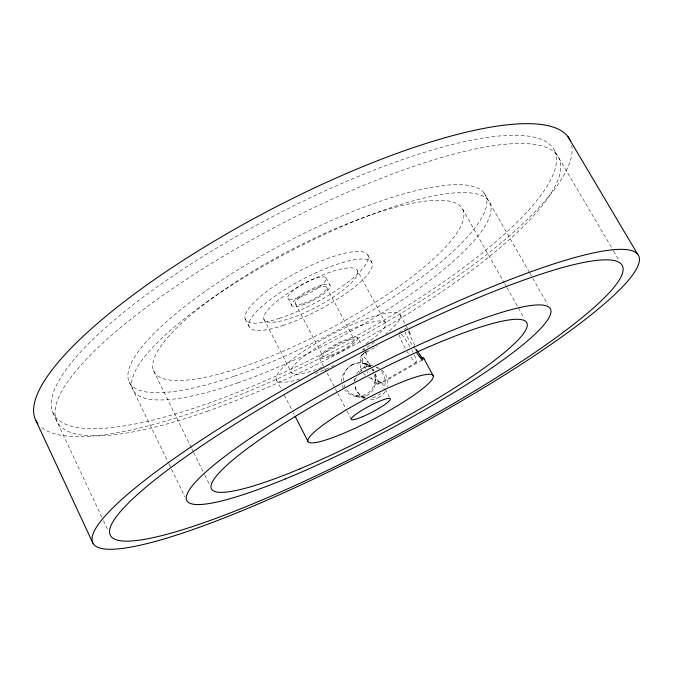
<?xml version="1.0" encoding="UTF-8"?>
<svg xmlns="http://www.w3.org/2000/svg" width="673" height="673" viewBox="0 0 673 673"><rect width="100%" height="100%" fill="white"/><g stroke="black" fill="none" stroke-linecap="round" stroke-linejoin="round"><path stroke-width="0.5" stroke-dasharray="3.37 2.52" d="M422.055 360.139L381.944 383.004L375.425 378.891L375.315 383.93L374.045 388.279L371.454 392.149L368.123 394.79M360.938 358.768L360.089 364.446L360.821 369.166M362.394 354.974L364.253 352.534M381.944 383.004L381.978 382.971A13.839 0.471 22.1 0 1 381.027 382.819M352.147 364.758C346.191 368.24 341.59 374.768 341.64 381.835M379.37 397.12L379.126 397.263A16.598 16.463 89.5 0 1 369.67 399.409M364.606 352.349L367.315 350.784M398.887 332.546L406.105 328.374M361.233 355.294L377.595 345.855M377.864 384.317L416.183 362.469M352.24 364.707L356.614 362.898L361.09 362.411L373.086 365.767M368.03 394.841C360.501 399.022 350.364 396.633 344.854 390.205M355.613 395.539L366.39 397.667M356.051 396.574L364.581 398.298M363.639 363.622L371.286 365.91M380.741 382.701L376.224 381.011M364.631 363.092L367.921 364.825L367.517 360.821M371.656 378.975L368.417 377.242M366.322 363.832L367.921 364.825M365.574 375.324L363.47 373.422M554.754 151.055A283.047 72.39 -27.8 0 1 203.961 404.793A283.047 72.39 -27.8 0 1 152.813 290.046A283.047 72.39 -27.8 0 1 554.754 151.055L613.12 250.205M613.599 251.021L619.488 261.015M484.089 192.941L529.516 272.565M529.861 273.171L547.645 304.347M462.713 209.328A174.416 43.981 -27.8 0 1 247.866 365.119A174.416 43.981 -27.8 0 1 214.275 296.726A174.416 43.981 -27.8 0 1 462.713 209.328L504.296 282.963M504.809 283.871L506.357 286.605M506.87 287.514L524.317 318.422M400.342 315.174L408.2 329.568M408.696 330.468L409.68 332.269M367.82 255.042L371.824 262.42M357.582 270.782A52.772 13.199 -27.8 0 1 291.611 317.892A52.772 13.199 -27.8 0 1 283.072 296.557A52.772 13.199 -27.8 0 1 357.582 270.782L385.679 322.956M343.272 387.9L342.204 385.385M381.902 382.895L384.72 388.178M385.192 389.061L389.431 396.986M326.043 277.823L330.157 285.554A21.612 5.401 -27.8 0 1 302.993 304.852A21.612 5.401 -27.8 0 1 299.737 295.994A21.612 5.401 -27.8 0 1 330.157 285.554M357.901 337.703A21.822 4.467 -27.8 0 1 330.695 356.396A21.822 4.467 -27.8 0 1 327.179 349.514A21.822 4.467 -27.8 0 1 357.901 337.703L361.653 344.786M363.538 348.336L364.943 350.986M365.414 351.878L367.037 356.48M326.523 287.295L354.301 339.613M295.489 303.801L322.956 356.261M287.968 298.131L291.846 305.542M319.364 358.171L324.209 367.45M324.697 368.375L326.641 372.093M327.12 373.019L334.885 387.867M335.364 388.792L337.308 392.502M337.796 393.436L346.528 410.135M347.007 411.068L351.373 419.422M263.858 319.187L291.115 371.984M245.241 318.985L249.069 326.464M276.25 379.505L280.978 388.725M284.284 395.186L292.797 411.775M293.268 412.7L294.21 414.543M153.503 370.655L191.393 447.839M191.855 448.782L193.244 451.608M193.706 452.55L204.331 474.196M204.794 475.138L209.421 484.552M129.283 382.197L168.486 462.948M168.94 463.89L171.119 468.374M171.573 469.317L184.89 496.75M366.348 353.645L365.868 352.778A13.805 3.55 -80.3 0 0 364.951 352.273M52.906 412.81L102.994 519.682M103.44 520.633L108.353 531.106M375.366 378.849L375.509 381.128M571.722 145.275A301.655 77.378 -27.8 0 1 340.79 347.605A301.655 77.378 -27.8 0 1 40.523 426.547M299.678 379.151A69.925 14.318 -27.8 0 1 289.92 361.275A69.925 14.318 -27.8 0 1 377.99 315.04A69.925 14.318 -27.8 0 1 385.696 334.001M374.524 342.237A69.925 14.318 -27.8 0 1 362.192 350.179M334.363 365.279A69.925 14.318 -27.8 0 1 312.979 374.592M368.156 364.8A13.687 11.13 47.5 0 1 370.663 366.768M372.733 369.174A13.687 11.13 47.5 0 1 373.851 370.974M375.164 374.339A13.687 11.13 47.5 0 1 375.542 378.714M364.211 397.777A16.531 16.245 -2.2 0 1 354.73 384.535M354.764 381.28A16.531 16.245 -2.2 0 1 355.462 378.083M385.175 391.644A16.581 16.261 38.3 0 1 379.311 397.011M363.841 367.803A16.581 16.261 38.3 0 1 370.655 366.162M376.552 367.105A16.581 16.261 38.3 0 1 387.194 387.168M355.983 378.226A16.589 14.907 -51.5 0 1 356.261 377.477M359.079 372.699A16.589 14.907 -51.5 0 1 363.857 368.568M421.66 356.707A17.599 2.044 62.8 0 1 418.943 352.652M414.888 345.493A17.599 2.044 62.8 0 1 408.048 329.829M415.418 349.186A17.616 3.895 54.5 0 1 405.314 331.966M405.583 328.861A17.591 4.055 65.5 0 1 406.854 329.585M409.091 331.907A17.591 4.055 65.5 0 1 410.867 334.355M366.07 364.707A20.409 1.211 87 0 1 366.221 366.928M361.956 361.065A20.308 6.225 -87 0 1 363.025 357.422M361.813 371.16A10.785 9.447 42.7 0 1 360.863 369.157M378.958 383.618A20.316 5.384 32.3 0 1 373.616 381.818M321.787 367.332A53.285 10.903 -27.8 0 1 298.29 361.056A53.285 10.903 -27.8 0 1 371.244 322.308A53.285 10.903 -27.8 0 1 365.304 344.214M414.366 355.117A16.842 2.456 60.1 0 1 410.32 356.37M408.477 353.611A16.842 2.456 60.1 0 1 407.224 351.609M405.382 348.471A16.842 2.456 60.1 0 1 399.257 334.717M401.377 334.33A16.842 2.456 60.1 0 1 410.294 347.192M411.985 350.28A16.842 2.456 60.1 0 1 413.02 352.282M375.198 373.927A16.732 3.003 60.1 0 1 377.94 384.283A16.732 3.003 60.1 0 1 370.402 376.712M367.887 372.766A16.732 3.003 60.1 0 1 367.273 371.732M365.523 368.568A16.732 3.003 60.1 0 1 361.3 355.26A16.732 3.003 60.1 0 1 370.747 365.809M372.539 368.846A16.732 3.003 60.1 0 1 373.666 370.899M376.224 367.534A15.942 15.437 -76.6 0 1 378.159 368.594M381.49 371.513A15.942 15.437 -76.6 0 1 383.829 388.557M380.666 393.251A15.942 15.437 -76.6 0 1 370.781 397.962M365.321 397.39A15.942 15.437 -76.6 0 1 354.478 384.502M354.377 381.111A15.942 15.437 -76.6 0 1 354.696 378.874M356.808 373.641A15.942 15.437 -76.6 0 1 370.907 366.213M343.23 380.783A16.463 15.9 -76.5 0 1 352.055 364.85A16.463 15.9 -76.5 0 1 369.586 366.886M371.908 369.427A16.463 15.9 -76.5 0 1 373.136 371.387M374.432 374.617A16.463 15.9 -76.5 0 1 363.546 395.169A16.463 15.9 -76.5 0 1 343.81 384.224M234.423 376.148A201.16 50.87 -27.8 0 0 485.914 196.137A201.16 50.87 -27.8 0 0 201.824 293.773A201.16 50.87 -27.8 0 0 234.423 376.148M207.074 411.321A283.459 70.631 -27.8 0 0 559.196 158.592A283.459 70.631 -27.8 0 0 157.499 299.182A283.459 70.631 -27.8 0 0 207.074 411.321M237.762 382.878A201.446 49.634 -27.8 0 0 490.154 203.566A201.446 49.634 -27.8 0 0 206.241 302.354A201.446 49.634 -27.8 0 0 237.762 382.878M279.312 318.371A69.151 17.75 -27.8 0 0 368.266 256.236A69.151 17.75 -27.8 0 0 272.414 287.337A69.151 17.75 -27.8 0 0 279.312 318.371M299.157 297.542A21.586 5.535 -27.8 0 0 326.228 278.168A21.586 5.535 -27.8 0 0 295.8 288.481A21.586 5.535 -27.8 0 0 299.157 297.542M283.013 325.505A69.252 17.33 -27.8 0 0 372.245 263.589A69.252 17.33 -27.8 0 0 276.468 295.102A69.252 17.33 -27.8 0 0 283.013 325.505M303.632 303.414A17.574 4.391 -27.8 0 0 326.649 287.699A17.574 4.391 -27.8 0 0 302.648 295.371A17.574 4.391 -27.8 0 0 303.632 303.414M330.88 355.31A17.75 3.634 -27.8 0 0 354.393 339.958A17.75 3.634 -27.8 0 0 330.544 348.412A17.75 3.634 -27.8 0 0 330.88 355.31"/><path stroke-width="1.01" d="M567.928 136.644L637.491 253.982M423.401 357.599L433.303 375.997A70.724 10.726 -27.8 0 1 341.404 434.22A70.724 10.726 -27.8 0 1 337.072 415.51A70.724 10.726 -27.8 0 1 433.303 375.997M295.161 416.385L307.923 441.286M35.896 420.532L92.924 543.195M37.915 423.729A301.655 77.378 -27.8 0 1 264.926 212.651A301.655 77.378 -27.8 0 1 570.696 141.608M423.973 358.928A17.599 2.044 62.8 0 1 422.114 357.296M416.385 349.724A17.599 0.9 54.8 0 1 422.678 359.971A17.599 0.9 54.8 0 1 416.949 353.342M416.915 350.978A17.616 3.895 54.5 0 1 415.788 349.649M285.36 478.915A205.534 31.522 -27.8 0 0 550.758 309.79A205.534 31.522 -27.8 0 0 269.621 425.529A205.534 31.522 -27.8 0 0 285.36 478.915M299.906 468.845A178.185 27.24 -27.8 0 0 526.892 322.964A178.185 27.24 -27.8 0 0 280.649 425.656A178.185 27.24 -27.8 0 0 299.906 468.845M251.5 504.422A289.348 44.898 -27.8 0 0 622.668 266.424A289.348 44.898 -27.8 0 0 224.816 430.602A289.348 44.898 -27.8 0 0 251.5 504.422M239.908 511.64A308.411 48.01 -27.8 0 0 639.157 257.086A308.411 48.01 -27.8 0 0 218.086 429.206A308.411 48.01 -27.8 0 0 239.908 511.64M362.385 416.764A22.074 3.34 -27.8 0 0 390.365 398.752A22.074 3.34 -27.8 0 0 359.769 411.598A22.074 3.34 -27.8 0 0 362.385 416.764"/></g></svg>
